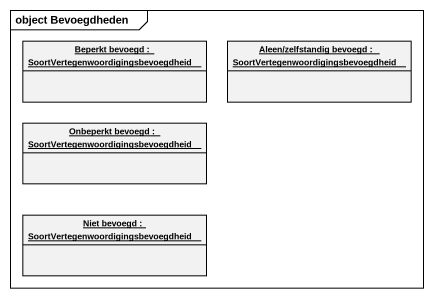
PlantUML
@startuml
mainframe object Bevoegdheden
hide circle
hide empty members
object "Beperkt bevoegd : SoortVertegenwoordigingsbevoegdheid" as Beperkt_bevoegd
object "Aleen/zelfstandig bevoegd : SoortVertegenwoordigingsbevoegdheid" as Aleen_zelfstandig_bevoegd
object "Onbeperkt bevoegd : SoortVertegenwoordigingsbevoegdheid" as Onbeperkt_bevoegd
object "Niet bevoegd : SoortVertegenwoordigingsbevoegdheid" as Niet_bevoegd
@enduml
